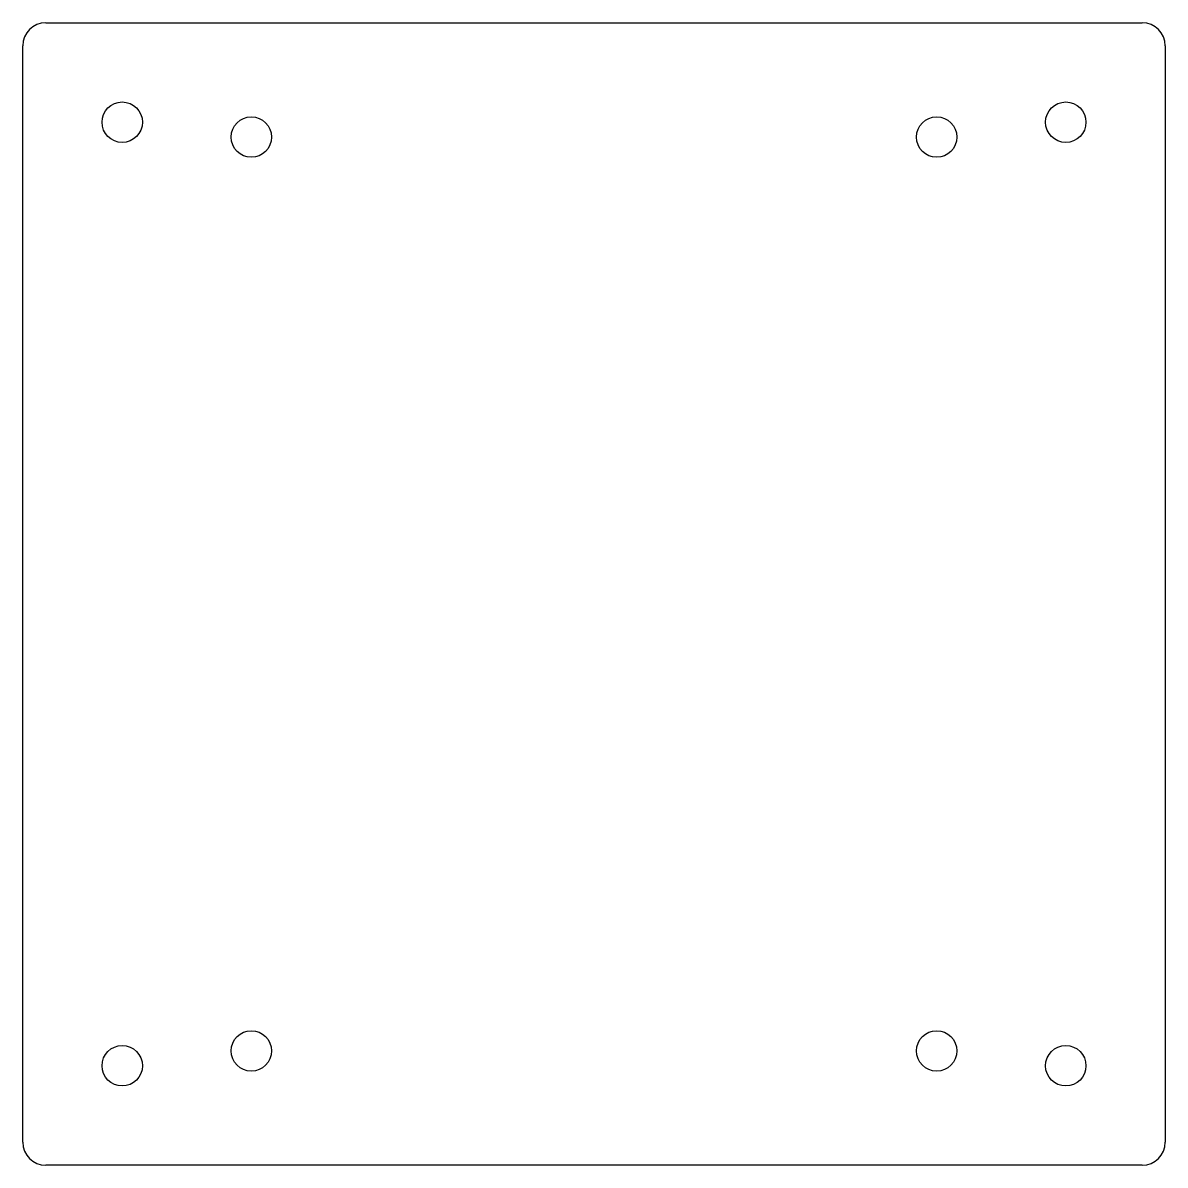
# Model space of a CAD drawing. Header units: inches. Extents: x -4.15 to 0.85, y -3.01 to 1.99.
import ezdxf

# ---------------------------------------------------------------- set-up
doc = ezdxf.new("R2010")
doc.units = ezdxf.units.IN
doc.header["$MEASUREMENT"] = 0

msp = doc.modelspace()

# ---------------------------------------------------------------- linework, layer by layer
at = {"color": 7, "linetype": 'Continuous', "lineweight": 25}
for p, q in [((-4.0467, 1.988), (0.7533, 1.988)), ((-4.1467, -2.912), (-4.1467, 1.888)), ((0.8533, 1.888), (0.8533, -2.912)), ((0.7533, -3.012), (-4.0467, -3.012))]:
    msp.add_line(p, q, dxfattribs=at)
for centre in [(-3.7117, 1.553), (0.4183, 1.553), (-3.1467, 1.488), (-0.1467, 1.488), (-3.1467, -2.512), (-0.1467, -2.512), (-3.7117, -2.577), (0.4183, -2.577)]:
    msp.add_circle(centre, 0.0885, dxfattribs=at)
for centre, start, end in [((-4.0467, 1.888), 90, 180), ((0.7533, 1.888), 0, 90), ((-4.0467, -2.912), 180, 270), ((0.7533, -2.912), 270, 0)]:
    msp.add_arc(centre, 0.1, start, end, dxfattribs=at)

doc.saveas('drawing.dxf')
